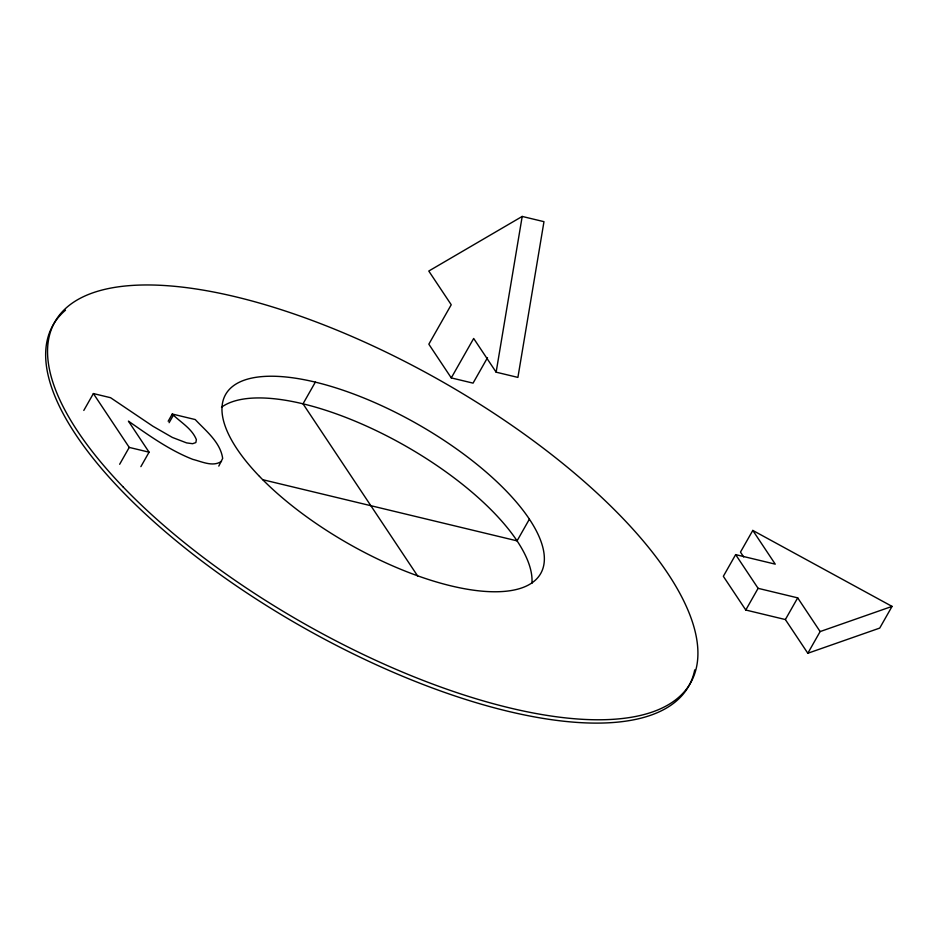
<?xml version="1.0" encoding="UTF-8"?>
<svg xmlns="http://www.w3.org/2000/svg" width="939" height="939" viewBox="0 0 939 939"><rect width="100%" height="100%" fill="white"/><g stroke="black" fill="none" stroke-linecap="round" stroke-linejoin="round"><path stroke-width="1.41" d="M496.132 372.173L522.201 216.44L543.974 221.674L517.905 377.408L496.132 372.173L473.679 338.463L451.272 377.901L473.056 383.135L487.505 357.689M218.787 466.096L222.672 458.396C220.36 442.105 205.794 430.872 195.23 419.557L172.271 414.029L168.163 421.259M83.806 410.437L93.384 393.57L110.556 397.702L152.928 426.247L172.377 437.445L186.626 442.903L192.612 443.701L195.864 442.562L196.368 439.616C191.838 428.313 180.382 422.233 172.271 414.029M119.652 464.277L129.23 447.41L93.384 393.57M140.873 466.648L149.078 452.187L128.408 421.13C148.89 435.367 169.419 450.227 192.812 459.371C201.721 461.554 213.024 467.317 221.522 461.272M169.114 422.691L173.222 415.461M315.34 382.138L303.015 403.829L417.679 576.03M529.385 519.173L517.072 540.864L262.943 479.747M752.796 530.429L775.25 564.151L735.648 554.62L723.335 576.311L745.777 610.021L785.368 619.552L807.822 653.262L879.726 628.085L892.05 606.394L752.796 530.429L740.472 552.12L743.676 556.944M745.777 610.021L758.102 588.33L735.648 554.62M785.368 619.552L797.692 597.861L758.102 588.33M807.822 653.262L820.134 631.571L892.05 606.394M522.201 216.44L428.783 271.042L451.236 304.752L428.83 344.19L451.272 377.901M129.23 447.41L149.078 452.187M797.692 597.861L820.134 631.571M694.731 669.894A365.529 139.289 29.6 0 1 299.823 625.55A365.529 139.289 29.6 0 1 65.495 310.21M221.498 407.221A181.192 69.04 29.6 0 1 404.674 445.509A181.192 69.04 29.6 0 1 531.92 583.295M123.209 487.036A365.529 139.289 29.6 0 0 678.087 697.853A365.529 139.289 29.6 0 0 316.901 322.23A365.529 139.289 29.6 0 0 123.209 487.036M259.481 476.402A181.192 69.04 29.6 0 0 534.526 580.901A181.192 69.04 29.6 0 0 355.494 394.709A181.192 69.04 29.6 0 0 259.481 476.402"/></g></svg>
